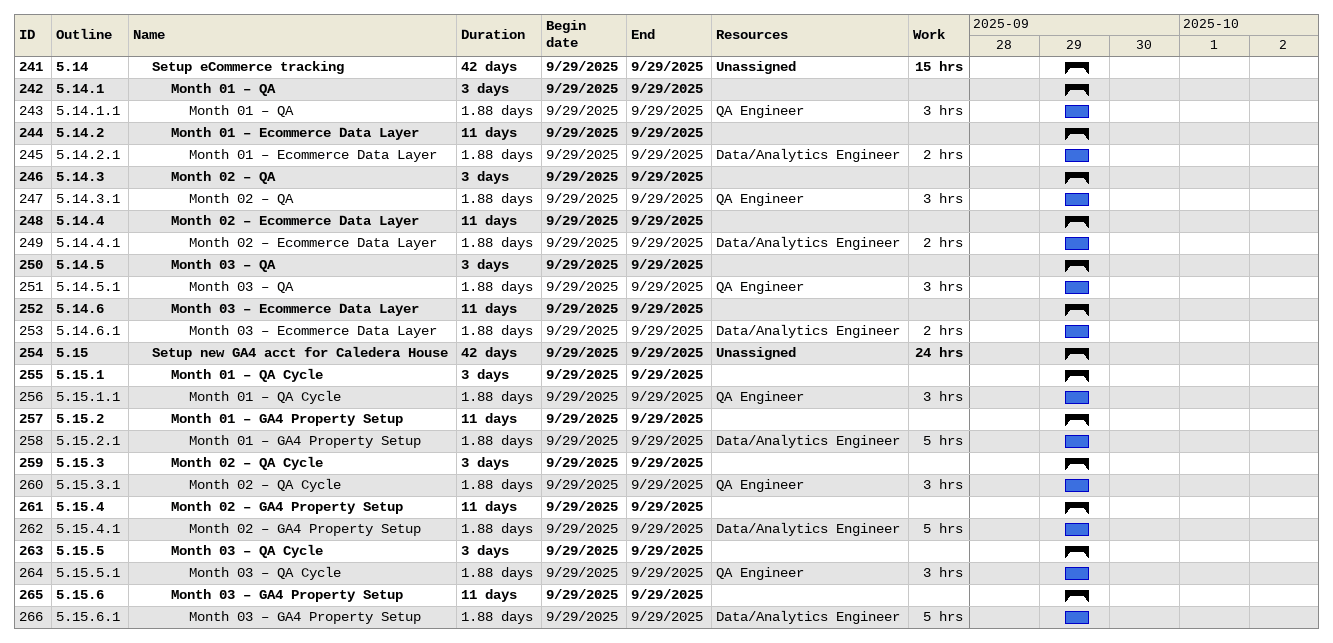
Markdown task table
| ID | WBS | Task | Duration | Start | Finish | Resources | Work (h) |
|---|---|---|---|---|---|---|---|
| 241 | 5.14 | **Setup eCommerce tracking** | 42d | 2025-09-29 | 2025-09-29 | Unassigned | 15 |
| 242 | 5.14.1 | **Month 01 – QA** | 3d | 2025-09-29 | 2025-09-29 |  |  |
| 243 | 5.14.1.1 | Month 01 – QA | 1.88d | 2025-09-29 | 2025-09-29 | QA Engineer | 3 |
| 244 | 5.14.2 | **Month 01 – Ecommerce Data Layer** | 11d | 2025-09-29 | 2025-09-29 |  |  |
| 245 | 5.14.2.1 | Month 01 – Ecommerce Data Layer | 1.88d | 2025-09-29 | 2025-09-29 | Data/Analytics Engineer | 2 |
| 246 | 5.14.3 | **Month 02 – QA** | 3d | 2025-09-29 | 2025-09-29 |  |  |
| 247 | 5.14.3.1 | Month 02 – QA | 1.88d | 2025-09-29 | 2025-09-29 | QA Engineer | 3 |
| 248 | 5.14.4 | **Month 02 – Ecommerce Data Layer** | 11d | 2025-09-29 | 2025-09-29 |  |  |
| 249 | 5.14.4.1 | Month 02 – Ecommerce Data Layer | 1.88d | 2025-09-29 | 2025-09-29 | Data/Analytics Engineer | 2 |
| 250 | 5.14.5 | **Month 03 – QA** | 3d | 2025-09-29 | 2025-09-29 |  |  |
| 251 | 5.14.5.1 | Month 03 – QA | 1.88d | 2025-09-29 | 2025-09-29 | QA Engineer | 3 |
| 252 | 5.14.6 | **Month 03 – Ecommerce Data Layer** | 11d | 2025-09-29 | 2025-09-29 |  |  |
| 253 | 5.14.6.1 | Month 03 – Ecommerce Data Layer | 1.88d | 2025-09-29 | 2025-09-29 | Data/Analytics Engineer | 2 |
| 254 | 5.15 | **Setup new GA4 acct for Caledera House** | 42d | 2025-09-29 | 2025-09-29 | Unassigned | 24 |
| 255 | 5.15.1 | **Month 01 – QA Cycle** | 3d | 2025-09-29 | 2025-09-29 |  |  |
| 256 | 5.15.1.1 | Month 01 – QA Cycle | 1.88d | 2025-09-29 | 2025-09-29 | QA Engineer | 3 |
| 257 | 5.15.2 | **Month 01 – GA4 Property Setup** | 11d | 2025-09-29 | 2025-09-29 |  |  |
| 258 | 5.15.2.1 | Month 01 – GA4 Property Setup | 1.88d | 2025-09-29 | 2025-09-29 | Data/Analytics Engineer | 5 |
| 259 | 5.15.3 | **Month 02 – QA Cycle** | 3d | 2025-09-29 | 2025-09-29 |  |  |
| 260 | 5.15.3.1 | Month 02 – QA Cycle | 1.88d | 2025-09-29 | 2025-09-29 | QA Engineer | 3 |
| 261 | 5.15.4 | **Month 02 – GA4 Property Setup** | 11d | 2025-09-29 | 2025-09-29 |  |  |
| 262 | 5.15.4.1 | Month 02 – GA4 Property Setup | 1.88d | 2025-09-29 | 2025-09-29 | Data/Analytics Engineer | 5 |
| 263 | 5.15.5 | **Month 03 – QA Cycle** | 3d | 2025-09-29 | 2025-09-29 |  |  |
| 264 | 5.15.5.1 | Month 03 – QA Cycle | 1.88d | 2025-09-29 | 2025-09-29 | QA Engineer | 3 |
| 265 | 5.15.6 | **Month 03 – GA4 Property Setup** | 11d | 2025-09-29 | 2025-09-29 |  |  |
| 266 | 5.15.6.1 | Month 03 – GA4 Property Setup | 1.88d | 2025-09-29 | 2025-09-29 | Data/Analytics Engineer | 5 |
